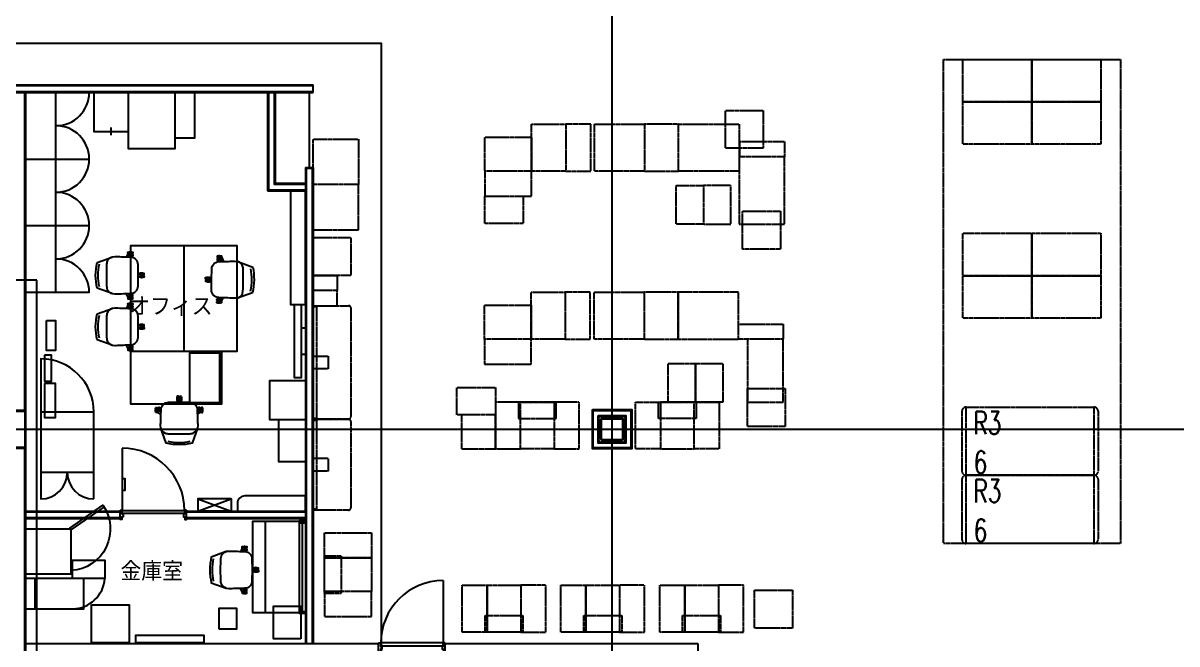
# Model space of a CAD drawing. Header units: millimetres. Extents: x 0 to 84100, y 0 to 59400.
# Drawn here: x 27934 to 43178, y 25989 to 34191 of the extents above; entities that cross this region are included whole.
import ezdxf
from ezdxf.enums import TextEntityAlignment as Align

# ---------------------------------------------------------------- set-up
doc = ezdxf.new("R2010")
doc.units = ezdxf.units.MM
doc.header["$LTSCALE"] = 0.2
doc.linetypes.add('CENTER', pattern=[50.8, 31.75, -6.35, 6.35, -6.35])
doc.linetypes.add('HIDDEN', pattern=[9.525, 6.35, -3.175])
doc.layers.get('Defpoints').update_dxf_attribs({"color": 5})
for name, color, linetype in [('A_什器', 9, 'HIDDEN'), ('A_室名', 8, 'Continuous'), ('A_建築', 8, 'Continuous')]:
    doc.layers.add(name, color=color, linetype=linetype)
doc.layers.add('A_通芯', color=8, linetype='CENTER', plot=False)
doc.styles.get("Standard").update_dxf_attribs({"font": 'simplex.shx', "width": 0.8, "bigfont": 'extfont2.shx'})

msp = doc.modelspace()

# ---------------------------------------------------------------- linework, layer by layer
at = {"layer": 'A_什器'}
for p, q in [((31764.77, 30441.29), (31764.77, 28973.29)), ((31814.77, 28957.29), (31814.77, 30457.29)), ((31814.77, 30457.29), (32234.77, 30457.29)), ((32264.77, 30427.29), (32264.77, 28987.29)), ((40337.32, 29061.86), (40337.32, 28271.86)), ((42137.32, 29061.86), (42137.32, 28271.86)), ((31764.77, 28941.29), (31764.77, 27773.29)), ((32234.77, 28957.29), (31814.77, 28957.29)), ((31814.77, 27757.29), (31814.77, 28957.29)), ((31814.77, 28957.29), (32234.77, 28957.29)), ((32264.77, 28927.29), (32264.77, 27787.29)), ((40337.32, 28161.86), (40337.32, 27371.86)), ((42137.32, 28161.86), (42137.32, 27371.86)), ((32234.77, 27757.29), (31814.77, 27757.29))]:
    msp.add_line(p, q, dxfattribs=at)
for points in [[(40092.32, 33709.75), (42432.32, 33709.75), (42432.32, 27316.86), (40092.32, 27316.86)], [(40350.32, 33709.75), (41262.32, 33709.75), (41262.32, 33149.75), (40350.32, 33149.75)], [(41262.32, 33709.75), (42174.32, 33709.75), (42174.32, 33149.75), (41262.32, 33149.75)], [(40350.32, 33149.75), (41262.32, 33149.75), (41262.32, 32589.75), (40350.32, 32589.75)], [(41262.32, 33149.75), (42174.32, 33149.75), (42174.32, 32589.75), (41262.32, 32589.75)], [(37212.54, 33036.66), (37712.54, 33036.66), (37712.54, 32536.66), (37212.54, 32536.66)], [(34652.8, 32855), (35102.8, 32855), (35102.8, 32235), (34652.8, 32235)], [(35102.8, 32235), (35432.8, 32235), (35432.8, 32855), (35102.8, 32855)], [(35482.8, 32855), (36142.8, 32855), (36142.8, 32235), (35482.8, 32235)], [(36142.8, 32235), (36592.8, 32235), (36592.8, 32855), (36142.8, 32855)], [(36592.8, 32855), (37392.8, 32855), (37392.8, 32235), (36592.8, 32235)], [(31764.78, 32657.29), (32364.77, 32657.29), (32364.77, 32057.29), (31764.78, 32057.29)], [(34032.8, 32685), (34652.8, 32685), (34652.8, 32235), (34032.8, 32235)], [(37402.8, 32625), (37992.8, 32625), (37992.8, 32425), (37402.8, 32425)], [(37992.8, 32425), (37392.8, 32425), (37392.8, 31535), (37992.8, 31535)], [(34652.8, 32235), (34032.8, 32235), (34032.8, 31905), (34652.8, 31905)], [(32364.77, 32057.29), (31764.77, 32057.29), (31764.77, 31457.29), (32364.77, 31457.29)], [(36563.94, 32045), (36923.94, 32045), (36923.94, 31535), (36563.94, 31535)], [(36923.94, 31535), (37283.94, 31535), (37283.94, 32045), (36923.94, 32045)], [(34032.8, 31905), (34542.8, 31905), (34542.8, 31545), (34032.8, 31545)], [(37440.3, 31705), (37940.3, 31705), (37940.3, 31205), (37440.3, 31205)], [(40350.32, 31413.31), (41262.32, 31413.31), (41262.32, 30853.31), (40350.32, 30853.31)], [(41262.32, 31413.31), (42174.32, 31413.31), (42174.32, 30853.31), (41262.32, 30853.31)], [(31764.77, 31357.29), (32264.77, 31357.29), (32264.77, 30857.29), (31764.77, 30857.29)], [(31764.77, 30857.29), (32084.77, 30857.29), (32084.77, 30657.29), (31764.77, 30657.29)], [(40350.32, 30853.31), (41262.32, 30853.31), (41262.32, 30293.31), (40350.32, 30293.31)], [(41262.32, 30853.31), (42174.32, 30853.31), (42174.32, 30293.31), (41262.32, 30293.31)], [(32084.77, 30657.29), (31764.77, 30657.29), (31764.77, 30457.29), (32084.77, 30457.29)], [(34647.8, 30635), (35097.8, 30635), (35097.8, 30015), (34647.8, 30015)], [(35097.8, 30015), (35427.8, 30015), (35427.8, 30635), (35097.8, 30635)], [(35477.8, 30635), (36137.8, 30635), (36137.8, 30015), (35477.8, 30015)], [(36587.8, 30635), (36137.8, 30635), (36137.8, 30015), (36587.8, 30015)], [(36587.8, 30015), (37387.8, 30015), (37387.8, 30635), (36587.8, 30635)], [(31764.77, 30441.29), (31764.77, 30457.29), (31814.77, 30457.29), (31814.77, 30441.29)], [(34027.8, 30465), (34647.8, 30465), (34647.8, 30015), (34027.8, 30015)], [(37387.8, 30215), (37977.8, 30215), (37977.8, 30015), (37387.8, 30015)], [(34647.8, 30015), (34027.8, 30015), (34027.8, 29685), (34647.8, 29685)], [(37502.8, 29182), (37977.8, 29182), (37977.8, 30015), (37502.8, 30015)], [(31764.77, 29622.29), (31764.77, 29792.29), (31964.77, 29792.29), (31964.77, 29622.29)], [(36456.7, 29695), (36816.7, 29695), (36816.7, 29185), (36456.7, 29185)], [(36816.7, 29695), (37176.7, 29695), (37176.7, 29185), (36816.7, 29185)], [(33664.79, 29375), (34174.79, 29375), (34174.79, 29015), (33664.79, 29015)], [(37502.8, 29362), (38002.8, 29362), (38002.8, 28862), (37502.8, 28862)], [(34174.79, 28565), (34504.79, 28565), (34504.79, 29185), (34174.79, 29185)], [(34977.29, 29185), (34477.29, 29185), (34477.29, 28965), (34977.29, 28965)], [(34504.79, 29185), (34949.79, 29185), (34949.79, 28565), (34504.79, 28565)], [(34949.79, 28565), (35279.79, 28565), (35279.79, 29185), (34949.79, 29185)], [(36024.77, 29185), (36354.77, 29185), (36354.77, 28565), (36024.77, 28565)], [(36827.27, 28965), (36327.27, 28965), (36327.27, 29185), (36827.27, 29185)], [(36354.77, 28565), (36799.77, 28565), (36799.77, 29185), (36354.77, 29185)], [(36799.77, 29185), (37129.77, 29185), (37129.77, 28565), (36799.77, 28565)], [(31764.77, 28957.29), (31764.77, 28973.29), (31814.77, 28973.29), (31814.77, 28957.29)], [(34174.79, 29015), (33724.79, 29015), (33724.79, 28565), (34174.79, 28565)], [(40392.32, 29116.86), (42082.32, 29116.86), (42082.32, 28216.86), (40392.32, 28216.86)], [(31764.77, 28941.29), (31764.77, 28957.29), (31814.77, 28957.29), (31814.77, 28941.29)], [(31764.77, 28272.29), (31764.77, 28442.29), (31964.77, 28442.29), (31964.77, 28272.29)], [(40392.32, 28216.86), (42082.32, 28216.86), (42082.32, 27316.86), (40392.32, 27316.86)], [(31764.77, 27757.29), (31764.77, 27773.29), (31814.77, 27773.29), (31814.77, 27757.29)], [(31914.77, 27456.86), (32534.77, 27456.86), (32534.77, 27126.86), (31914.77, 27126.86)], [(31914.77, 27154.36), (32134.77, 27154.36), (32134.77, 26654.36), (31914.77, 26654.36)], [(31914.77, 27126.86), (32534.77, 27126.86), (32534.77, 26681.86), (31914.77, 26681.86)], [(31914.77, 26351.86), (32534.77, 26351.86), (32534.77, 26681.86), (31914.77, 26681.86)], [(33734.77, 26146.86), (33734.77, 26766.86), (34064.77, 26766.86), (34064.77, 26146.86)], [(34064.77, 26146.86), (34064.77, 26766.86), (34509.77, 26766.86), (34509.77, 26146.86)], [(34839.77, 26146.86), (34839.77, 26766.86), (34509.77, 26766.86), (34509.77, 26146.86)], [(35039.77, 26146.86), (35039.77, 26766.86), (35369.77, 26766.86), (35369.77, 26146.86)], [(35369.77, 26146.86), (35369.77, 26766.86), (35814.77, 26766.86), (35814.77, 26146.86)], [(36144.77, 26146.86), (36144.77, 26766.86), (35814.77, 26766.86), (35814.77, 26146.86)], [(36344.77, 26146.86), (36344.77, 26766.86), (36674.77, 26766.86), (36674.77, 26146.86)], [(36674.77, 26146.86), (36674.77, 26766.86), (37119.77, 26766.86), (37119.77, 26146.86)], [(37449.77, 26146.86), (37449.77, 26766.86), (37119.77, 26766.86), (37119.77, 26146.86)], [(37597.07, 26697.89), (38097.07, 26697.89), (38097.07, 26197.89), (37597.07, 26197.89)], [(34037.27, 26146.86), (34037.27, 26366.86), (34537.27, 26366.86), (34537.27, 26146.86)], [(35342.27, 26146.86), (35342.27, 26366.86), (35842.27, 26366.86), (35842.27, 26146.86)], [(36647.27, 26146.86), (36647.27, 26366.86), (37147.27, 26366.86), (37147.27, 26146.86)]]:
    msp.add_lwpolyline(points, close=True, dxfattribs=at)
at = {"layer": 'A_什器', "linetype": 'Continuous'}
for points in [[(28367.3, 32835, 0.41421356), (28807.3, 33275), (27967.3, 33275), (27967.3, 30635), (28807.3, 30635, 0.41421356), (28367.3, 31075, 0.99999968), (28367.3, 31955)], [(28367.3, 31955, 0.99999968), (28367.3, 32835)], [(29108.96, 30616.53), (28911.05, 30687.94, -0.10893335), (28911.05, 31028.12), (29108.96, 31099.53)], [(29355.07, 30619.42, 0.4028338), (29452.99, 30717.56), (29455.57, 30858.03), (29452.99, 30998.5, 0.4028338), (29355.07, 31096.64, -0.00624906), (29162.1, 31103.03), (29144.92, 31103.03), (29108.96, 31099.53, 0.21758813), (29045.05, 31043.93, 0.06130871), (29036.72, 30990.7), (29034.73, 30858.03), (29036.72, 30733.44, 0.05338222), (29045.05, 30672.13, 0.21758813), (29108.96, 30616.53), (29144.92, 30613.03), (29162.1, 30613.03, -0.00624906), (29355.07, 30619.42)], [(29326.22, 31097.29), (29340.18, 31136.7, 0.81288923), (29320.17, 31149.25), (29296.87, 31098.06)], [(29319.67, 31151.95), (29319.67, 31166.14, -0.13215453), (29382.29, 31166.14), (29382.29, 31151.53), (29337.85, 31151.53)], [(29338.89, 31132.41), (29382.29, 31132.41), (29382.29, 31116, -0.0459025), (29336.59, 31112.89)], [(30561.17, 31096.03), (30561.32, 31110.22, 0.13215453), (30498.71, 31110.91), (30498.54, 31096.3), (30508.3, 31096.19)], [(28936.98, 31005.58, 0.09801161), (28936.98, 30710.48)], [(30519.86, 30563.92, -0.4028338), (30423.03, 30663.14), (30422.01, 30803.63), (30426.15, 30944.06, -0.4028338), (30525.16, 31041.11, 0.00624906), (30718.18, 31045.36), (30735.36, 31045.17), (30771.28, 31041.28), (30968.39, 30967.67, -0.10893335), (30964.61, 30627.51), (30765.92, 30558.3), (30729.92, 30555.2), (30712.75, 30555.39, 0.00624906), (30519.86, 30563.92)], [(30541.73, 31076.7), (30498.33, 31077.18), (30498.15, 31060.77, 0.0459025), (30543.82, 31057.16)], [(30554, 31041.44), (30540.49, 31081.01, -0.81288923), (30560.64, 31093.33), (30583.37, 31041.88)], [(30765.92, 30558.3, 0.21758813), (30830.44, 30613.19, 0.05338222), (30839.46, 30674.41), (30842.83, 30798.96), (30842.31, 30931.65, 0.06130871), (30834.57, 30984.96, 0.21758813), (30771.28, 31041.28)], [(29455.34, 30845.67), (29485.36, 30845.1, 0.28749595), (29492.14, 30858.03, 0.28749595), (29485.36, 30870.96), (29455.34, 30870.39)], [(29492.13, 30866.51), (29532.74, 30866.51), (29532.74, 30883.06, 0.18632533), (29470.57, 30883.06), (29470.57, 30870.96)], [(29492.13, 30849.56), (29532.74, 30849.56), (29532.74, 30833, -0.18632533), (29470.57, 30833), (29470.57, 30845.1)], [(30351.85, 30795.94), (30344.76, 30796.01), (30344.57, 30779.46, 0.18632533), (30406.74, 30778.77), (30406.87, 30790.87)], [(30352.04, 30812.88), (30344.95, 30812.96), (30345.13, 30829.52, -0.18632533), (30407.29, 30828.83), (30407.16, 30816.73)], [(30422.11, 30791.27), (30392.08, 30791.03, -0.28749595), (30385.44, 30804.04, -0.28749595), (30392.37, 30816.89), (30422.38, 30815.98)], [(30938.93, 30650.33, 0.09801161), (30942.2, 30945.42)], [(29326.22, 30618.77), (29340.18, 30579.36, -0.81288923), (29320.17, 30566.81), (29296.87, 30618)], [(29319.67, 30564.11), (29319.67, 30549.92, 0.13215453), (29382.29, 30549.92), (29382.29, 30564.53), (29337.85, 30564.53)], [(29319.67, 30472.49), (29319.67, 30486.69, -0.13215453), (29382.29, 30486.69), (29382.29, 30472.07), (29337.85, 30472.07)], [(29338.89, 30583.65), (29382.29, 30583.65), (29382.29, 30600.07, 0.0459025), (29336.59, 30603.17)], [(30554.64, 30508.22), (30554.49, 30494.03, -0.13215453), (30491.87, 30494.72), (30492.03, 30509.34), (30536.47, 30508.84)], [(30535.64, 30527.97), (30492.24, 30528.45), (30492.43, 30544.87, -0.0459025), (30538.16, 30547.47)], [(30548.7, 30562.96), (30534.3, 30523.7, 0.81288923), (30554.18, 30510.92), (30578.04, 30561.86)], [(29108.96, 29937.07), (28911.05, 30008.48, -0.10893335), (28911.05, 30348.66), (29108.96, 30420.08)], [(29355.07, 29939.96, 0.4028338), (29452.99, 30038.1), (29455.57, 30178.57), (29452.99, 30319.04, 0.4028338), (29355.07, 30417.18, -0.00624906), (29162.1, 30423.57), (29144.92, 30423.57), (29108.96, 30420.08, 0.21758813), (29045.05, 30364.47, 0.06130871), (29036.72, 30311.24), (29034.73, 30178.57), (29036.72, 30053.98, 0.05338222), (29045.05, 29992.68, 0.21758813), (29108.96, 29937.07), (29144.92, 29933.57), (29162.1, 29933.57, -0.00624906), (29355.07, 29939.96)], [(29326.22, 30417.83), (29340.18, 30457.24, 0.81288923), (29320.17, 30469.8), (29296.87, 30418.6)], [(29338.89, 30452.95), (29382.29, 30452.95), (29382.29, 30436.54, -0.0459025), (29336.59, 30433.43)], [(28936.98, 30326.13, 0.09801161), (28936.98, 30031.02)], [(29455.34, 30166.22), (29485.36, 30165.64, 0.28749595), (29492.14, 30178.57, 0.28749595), (29485.36, 30191.5), (29455.34, 30190.93)], [(29492.13, 30187.05), (29532.74, 30187.05), (29532.74, 30203.61, 0.18632533), (29470.57, 30203.61), (29470.57, 30191.5)], [(29492.13, 30170.1), (29532.74, 30170.1), (29532.74, 30153.54, -0.18632533), (29470.57, 30153.54), (29470.57, 30165.64)], [(29326.22, 29939.32), (29340.18, 29899.9, -0.81288923), (29320.17, 29887.35), (29296.87, 29938.54)], [(29319.67, 29884.65), (29319.67, 29870.46, 0.13215453), (29382.29, 29870.46), (29382.29, 29885.07), (29337.85, 29885.07)], [(29338.89, 29904.19), (29382.29, 29904.19), (29382.29, 29920.61, 0.0459025), (29336.59, 29923.71)], [(29756.8, 29083.82, -0.4028338), (29854.94, 29181.74), (29995.4, 29184.32), (30135.87, 29181.74, -0.4028338), (30234.01, 29083.82, 0.00624906), (30240.4, 28890.85), (30240.4, 28873.67), (30236.91, 28837.71), (30165.49, 28639.8, -0.10893335), (29825.32, 28639.8), (29753.9, 28837.71), (29750.4, 28873.67), (29750.4, 28890.85, 0.00624906), (29756.8, 29083.82)], [(29986.93, 29220.87), (29986.93, 29261.48), (29970.37, 29261.48, 0.18632533), (29970.37, 29199.32), (29982.47, 29199.32)], [(30007.76, 29184.09), (30008.33, 29214.11, 0.28749595), (29995.4, 29220.89, 0.28749595), (29982.47, 29214.11), (29983.05, 29184.09)], [(30003.88, 29220.87), (30003.88, 29261.48), (30020.44, 29261.48, -0.18632533), (30020.44, 29199.32), (30008.33, 29199.32)], [(29701.48, 29048.42), (29687.29, 29048.42, -0.13215453), (29687.29, 29111.04), (29701.9, 29111.04), (29701.9, 29066.59)], [(29756.15, 29054.97), (29716.73, 29068.93, 0.81288923), (29704.18, 29048.91), (29755.38, 29025.61)], [(29740.55, 29065.33, 0.0459025), (29737.44, 29111.04), (29721.02, 29111.04), (29721.02, 29067.64)], [(30234.66, 29054.97), (30274.08, 29068.93, -0.81288923), (30286.63, 29048.91), (30235.43, 29025.61)], [(30269.79, 29067.64), (30269.79, 29111.04), (30253.37, 29111.04, 0.0459025), (30250.26, 29065.33)], [(30289.33, 29048.42), (30303.52, 29048.42, 0.13215453), (30303.52, 29111.04), (30288.9, 29111.04), (30288.9, 29066.59)], [(29753.9, 28837.71, 0.21758813), (29809.51, 28773.8, 0.06130871), (29862.73, 28765.46), (29995.4, 28763.48), (30119.99, 28765.46, 0.05338222), (30181.3, 28773.8, 0.21758813), (30236.91, 28837.71)], [(29847.85, 28665.73, 0.09801161), (30142.96, 28665.73)], [(30764.8, 27745), (31664.8, 27745), (31664.8, 27945), (30864.8, 27945, 0.41421356), (30764.8, 27845), (30764.8, 27745)], [(29002.92, 27800.86), (28565.36, 27494.49), (28549.57, 27517.05), (28987.12, 27823.42, -0.58695499), (28568.3, 26957.85)], [(30864.29, 27205.52, -0.00624906), (30671.33, 27211.91), (30654.15, 27211.91), (30618.19, 27208.41), (30420.28, 27137, 0.10893335), (30420.28, 26796.82), (30618.19, 26725.41), (30654.15, 26721.91), (30671.33, 26721.91, -0.00624906), (30864.29, 26728.3, 0.4028338), (30962.21, 26826.44), (30964.8, 26966.91), (30962.21, 27107.38, 0.4028338), (30864.29, 27205.52)], [(30618.19, 26725.41, -0.21758813), (30554.28, 26781.01, -0.06130871), (30545.94, 26834.24), (30543.95, 26966.91), (30545.94, 27091.5, -0.05338222), (30554.28, 27152.8, -0.21758813), (30618.19, 27208.41)], [(30835.45, 27206.17), (30849.41, 27245.58, 0.81288923), (30829.39, 27258.13), (30806.09, 27206.94)], [(30828.89, 27260.83), (30828.89, 27275.02, -0.13215453), (30891.52, 27275.02), (30891.52, 27260.41), (30847.07, 27260.41)], [(30848.12, 27241.29), (30891.52, 27241.29), (30891.52, 27224.87, -0.0459025), (30845.81, 27221.77)], [(30446.21, 27114.46, 0.09801161), (30446.21, 26819.36)], [(31001.35, 26975.38), (31041.96, 26975.38), (31041.96, 26991.94, 0.18632533), (30979.79, 26991.94), (30979.79, 26979.84)], [(28587.3, 26454.39, 0.39505165), (29013.3, 26854.39)], [(30964.56, 26979.27), (30994.59, 26979.84, -0.28749595), (31001.37, 26966.91, -0.28749595), (30994.59, 26953.98), (30964.56, 26954.55)], [(31001.35, 26958.43), (31041.96, 26958.43), (31041.96, 26941.87, -0.18632533), (30979.79, 26941.87), (30979.79, 26953.98)], [(30835.45, 26727.65), (30849.41, 26688.24, -0.81288923), (30829.39, 26675.69), (30806.09, 26726.88)], [(30848.12, 26692.53), (30891.52, 26692.53), (30891.52, 26708.94, 0.0459025), (30845.81, 26712.05)], [(30828.89, 26672.99), (30828.89, 26658.8, 0.13215453), (30891.52, 26658.8), (30891.52, 26673.41), (30847.07, 26673.41)]]:
    msp.add_lwpolyline(points, format="xyb", dxfattribs=at)
for points in [[(28367.3, 30635), (28367.3, 33275)], [(29942.3, 32675), (30202.3, 32675), (30202.3, 33275), (28867.3, 33275), (28867.3, 32760), (29322.3, 32760)], [(29322.3, 33275), (29322.3, 32533), (29942.3, 32533), (29942.3, 33275)], [(29094.8, 32810), (29094.8, 32710)], [(27967.3, 32395), (28807.3, 32395)], [(27967.3, 31515), (28807.3, 31515)], [(30556.85, 29854.39), (30556.85, 29154.39), (29356.85, 29154.39), (29356.85, 31254.39), (30756.85, 31254.39), (30756.85, 29854.39), (29356.85, 29854.39)], [(30056.85, 31254.39), (30056.85, 29854.39)], [(29372.53, 31132.41), (29372.53, 31151.53)], [(30508.09, 31077.08), (30508.3, 31096.19), (30542.99, 31095.81)], [(29525.65, 30849.56), (29525.65, 30866.51)], [(30385.37, 30795.56), (30351.85, 30795.94), (30352.04, 30812.88), (30385.55, 30812.51)], [(29372.53, 30583.65), (29372.53, 30564.53)], [(30502, 30528.35), (30501.79, 30509.23)], [(29372.53, 30452.95), (29372.53, 30472.07)], [(29525.65, 30170.1), (29525.65, 30187.05)], [(31608.8, 30164.5), (31664.8, 30164.5), (31664.8, 29814.5), (31608.8, 29814.5)], [(29372.53, 29904.19), (29372.53, 29885.07)], [(31664.79, 28948.57), (31194.79, 28948.57), (31194.79, 29468.57), (31664.79, 29468.57), (31664.79, 28394.57), (31314.79, 28394.57), (31314.79, 28948.57)], [(29986.93, 29254.39), (30003.88, 29254.39)], [(28167.3, 29054.39), (28867.3, 29054.39)], [(29721.02, 29101.28), (29701.9, 29101.28)], [(30269.79, 29101.28), (30288.9, 29101.28)], [(28867.3, 28254.39), (28167.3, 28254.39)], [(30682.4, 27905), (30242.4, 27905), (30682.4, 27745), (30242.4, 27745), (30682.4, 27905), (30682.4, 27745)], [(30242.4, 27905), (30242.4, 27745)], [(31664.8, 27604.39), (30964.8, 27604.39), (30964.8, 26404.39), (31664.8, 26404.39)], [(31134.8, 26404.39), (31134.8, 27604.39)], [(31584.8, 27590.39), (31664.8, 27590.39)], [(31624.8, 26418.39), (31624.8, 27590.39)], [(30881.76, 27241.29), (30881.76, 27260.41)], [(28587.3, 26854.39), (28587.3, 27094.39), (29013.3, 27094.39), (29013.3, 26854.39), (27967.3, 26854.39), (27967.3, 26454.39), (28737.3, 26454.39), (28737.3, 26854.39)], [(28087.3, 26854.39), (28087.3, 26454.39)], [(31034.87, 26958.43), (31034.87, 26975.38)], [(30881.76, 26692.53), (30881.76, 26673.41)], [(31584.8, 26418.39), (31664.8, 26418.39)]]:
    msp.add_lwpolyline(points, dxfattribs=at)
for points in [[(31664.8, 31975), (31464.8, 31975), (31464.8, 30475), (31664.8, 30475)], [(31608.8, 30475), (31608.8, 29504), (31518.3, 29504), (31518.3, 30475)], [(28242.93, 30263.53), (28362.93, 30263.53), (28362.93, 29863.53), (28242.93, 29863.53)], [(28218.13, 29801.63), (28218.13, 29461.63), (28308.13, 29461.63), (28308.13, 29801.63)], [(30131.85, 29179.39), (30531.85, 29179.39), (30531.85, 29829.39), (30131.85, 29829.39)], [(28218.13, 29431.63), (28218.13, 28981.63), (28362.13, 28981.63), (28362.13, 29431.63)], [(31664.8, 27618.39), (31664.8, 26390.39), (31584.8, 26390.39), (31584.8, 27618.39)], [(28568.3, 26914.39), (28568.3, 27504.39), (27967.3, 27504.39), (27967.3, 26914.39)], [(28836.32, 26504.39), (29336.32, 26504.39), (29336.32, 26004.39), (28836.32, 26004.39)], [(30525.27, 26185.01), (30525.27, 26460.01), (30755.27, 26460.01), (30755.27, 26185.01)], [(31601.41, 26057.33), (31241.41, 26057.33), (31241.41, 26487.33), (31601.41, 26487.33)], [(29421.57, 26004.39), (29421.57, 26104.66), (30321.57, 26104.66), (30321.57, 26004.39)]]:
    msp.add_lwpolyline(points, close=True, dxfattribs=at)
msp.add_lwpolyline([(28867.3, 27904.39), (28867.3, 29054.39, 0.41421356), (28167.3, 29754.39), (28167.3, 27904.39, 0.41421356), (28517.3, 28254.39, 0.41421356)], format="xyb", close=True, dxfattribs=at)
at = {"layer": 'A_什器'}
for centre, radius, start, end in [((32234.77, 30427.29), 30, 0, 90), ((32234.77, 28987.29), 30, 270, 0), ((40392.32, 29061.86), 55, 90, 180), ((42082.32, 29061.86), 55, 0, 90), ((32234.77, 28927.29), 30, 0, 90), ((40392.32, 28271.86), 55, 180, 270), ((40392.32, 28161.86), 55, 90, 180), ((42082.32, 28271.86), 55, 270, 0), ((42082.32, 28161.86), 55, 0, 90), ((32234.77, 27787.29), 30, 270, 0), ((40392.32, 27371.86), 55, 180, 270), ((42082.32, 27371.86), 55, 270, 0)]:
    msp.add_arc(centre, radius, start, end, dxfattribs=at)
at = {"layer": 'A_建築'}
for p, q in [((20564.8, 33375), (31764.8, 33375)), ((20564.8, 33275), (31764.8, 33275)), ((27967.3, 33275), (27967.3, 29077.5)), ((31164.8, 33275), (31164.8, 31975)), ((31264.8, 33275), (31264.8, 32075)), ((31764.8, 33275), (31764.8, 33375)), ((31664.8, 32285), (31664.8, 25995)), ((31664.8, 32285), (31764.8, 32285)), ((31764.8, 32285), (31764.8, 25995)), ((31264.8, 32075), (31664.8, 32075)), ((31164.8, 31975), (31664.8, 31975)), ((27967.3, 28572.5), (27967.3, 23495)), ((29242.38, 28576), (29242.38, 27752)), ((27967.3, 27745), (29214.38, 27745)), ((27967.3, 27645), (29214.38, 27645)), ((30094.38, 27745), (31664.8, 27745)), ((30094.38, 27645), (31664.8, 27645)), ((33483.55, 26826), (33483.55, 26002)), ((27967.3, 25995), (32631.55, 25995)), ((33511.55, 25995), (36847.3, 25995)), ((36847.3, 25995), (36847.3, 21837.5))]:
    msp.add_line(p, q, dxfattribs=at)
at = {"layer": 'A_建築', "linetype": 'Continuous'}
msp.add_line((31714.8, 33270.5), (31714.8, 32285), dxfattribs=at)
for points in [[(31764.8, 33362.5), (20577.3, 33362.5), (20577.3, 33287.5), (31764.8, 33287.5)], [(27952.3, 33275), (27952.3, 29077.5)], [(31177.3, 33275), (31177.3, 31987.5), (31664.8, 31987.5)], [(31252.3, 33275), (31252.3, 32062.5), (31664.8, 32062.5)], [(31677.3, 25995), (31677.3, 32272.5), (31752.3, 32272.5), (31752.3, 25995)], [(27952.3, 28572.5), (27952.3, 21725)], [(27967.3, 27732.5), (29214.38, 27732.5)], [(27967.3, 27657.5), (29214.38, 27657.5)], [(30094.38, 27732.5), (31664.8, 27732.5)], [(30094.38, 27657.5), (31664.8, 27657.5)]]:
    msp.add_lwpolyline(points, dxfattribs=at)
at = {"layer": 'A_建築'}
for points in [[(27462.3, 29077.5), (27967.3, 29077.5), (27967.3, 28572.5), (27462.3, 28572.5)], [(27474.8, 29065), (27954.8, 29065), (27954.8, 28585), (27474.8, 28585)], [(35454.8, 29085), (35974.8, 29085), (35974.8, 28565), (35454.8, 28565)], [(35467.3, 29072.5), (35962.3, 29072.5), (35962.3, 28577.5), (35467.3, 28577.5)], [(35532.3, 29007.5), (35897.3, 29007.5), (35897.3, 28642.5), (35532.3, 28642.5)], [(35564.8, 29000), (35864.8, 29000), (35889.8, 28975), (35889.8, 28675), (35864.8, 28650), (35564.8, 28650), (35539.8, 28675), (35539.8, 28975)], [(29242.38, 28020.28), (29282.38, 28020.28), (29282.38, 28170.28), (29242.38, 28170.28)], [(29242.38, 27752), (30066.38, 27752), (30066.38, 27712), (29242.38, 27712)], [(33483.55, 26002), (32659.55, 26002), (32659.55, 25962), (33483.55, 25962)]]:
    msp.add_lwpolyline(points, close=True, dxfattribs=at)
at = {"layer": 'A_建築', "linetype": 'Continuous'}
for points in [[(35847.8, 28675), (35581.8, 28675), (35564.8, 28692), (35564.8, 28958), (35581.8, 28975), (35847.8, 28975), (35864.8, 28958), (35864.8, 28692)], [(35847.8, 28687), (35581.8, 28687), (35576.8, 28692), (35576.8, 28958), (35581.8, 28963), (35847.8, 28963), (35852.8, 28958), (35852.8, 28692)]]:
    msp.add_lwpolyline(points, close=True, dxfattribs=at)
at = {"layer": 'A_建築'}
for points in [[(29214.38, 27755), (29239.38, 27755), (29239.38, 27709), (29254.38, 27709), (29254.38, 27669), (29239.38, 27669), (29239.38, 27635), (29214.38, 27635), (29214.38, 27755)], [(30094.38, 27755), (30069.38, 27755), (30069.38, 27709), (30054.38, 27709), (30054.38, 27669), (30069.38, 27669), (30069.38, 27635), (30094.38, 27635), (30094.38, 27755)], [(32631.55, 26005), (32656.55, 26005), (32656.55, 25959), (32671.55, 25959), (32671.55, 25919), (32656.55, 25919), (32656.55, 25885), (32631.55, 25885), (32631.55, 26005)], [(33511.55, 26005), (33486.55, 26005), (33486.55, 25959), (33471.55, 25959), (33471.55, 25919), (33486.55, 25919), (33486.55, 25885), (33511.55, 25885), (33511.55, 26005)]]:
    msp.add_lwpolyline(points, dxfattribs=at)
for centre, start, end in [((29242.38, 27752), 0, 90), ((33483.55, 26002), 90, 180)]:
    msp.add_arc(centre, 824, start, end, dxfattribs=at)
at = {"layer": 'A_通芯'}
for p, q in [((35714.8, 14565.35), (35714.8, 46450.31)), ((12033.21, 28825), (67639.77, 28825))]:
    msp.add_line(p, q, dxfattribs=at)
at = {"layer": 'Defpoints'}
for points in [[(26464.8, 33927.28), (32664.8, 33927.28), (32664.8, 25427.28), (26464.8, 25427.28)], [(28114.8, 30795), (18114.8, 30795), (18114.8, 24795), (28114.8, 24795)]]:
    msp.add_lwpolyline(points, close=True, dxfattribs=at)

# ---------------------------------------------------------------- texts
at = {"layer": 'A_室名'}
for s, p in [('オフィス', (29336.04, 30571.44)), ('金庫室', (29220.25, 27073.1))]:
    msp.add_text(s, height=250, dxfattribs=at).set_placement(p, align=Align.TOP_LEFT)
at = {"layer": 'Defpoints', "width": 0.7}
for s, p in [('R3', (40489.93, 28759.47)), ('6', (40492.05, 28238.8)), ('R3', (40489.93, 27859.47)), ('6', (40492.05, 27338.8))]:
    msp.add_text(s, height=300, dxfattribs=at).set_placement(p)

doc.saveas('drawing.dxf')
